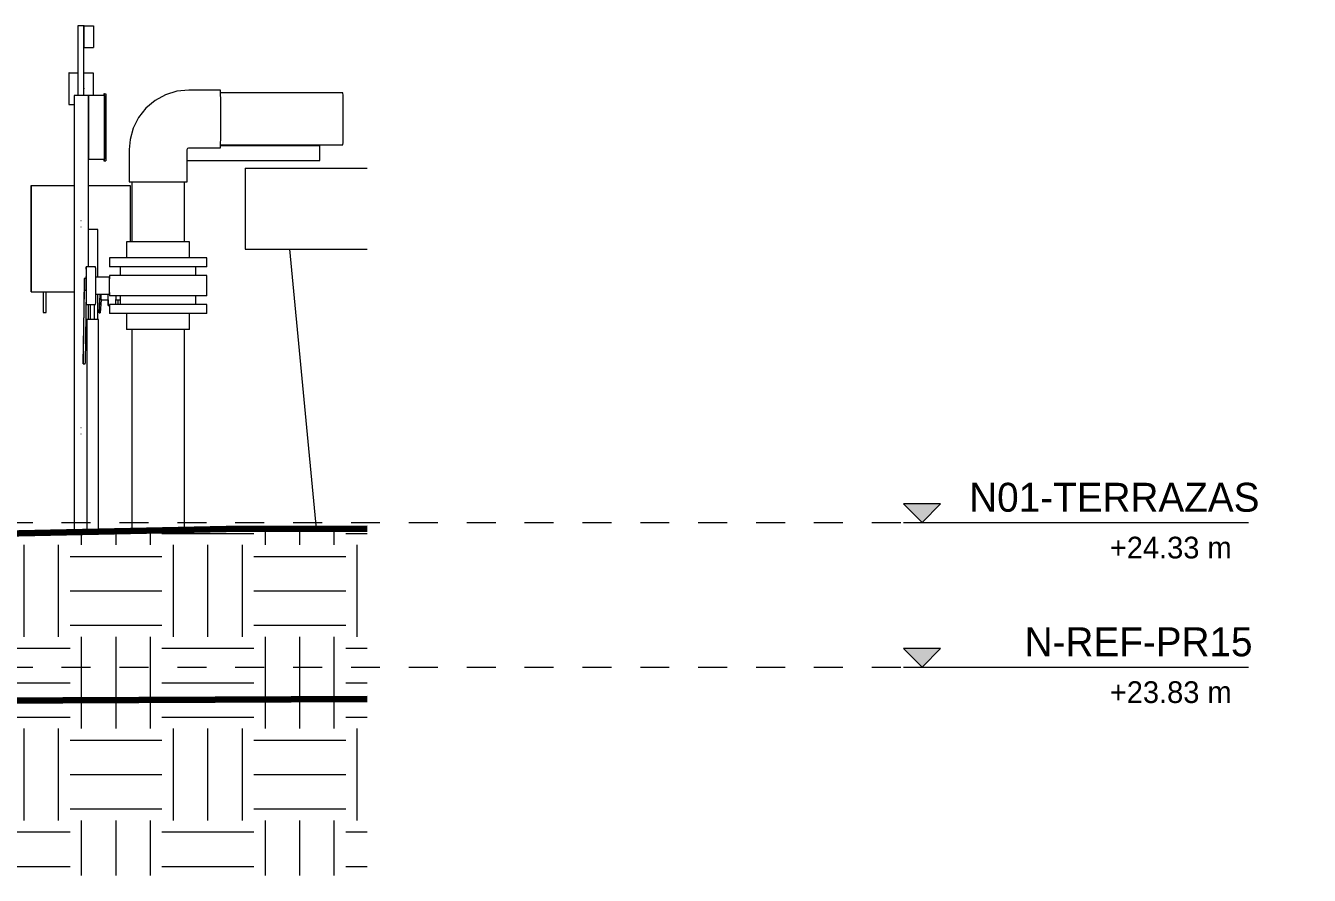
# Model space of a CAD drawing. Header units: metres. Extents: x 0.7 to 94.6, y -58.8 to 13.6.
# Drawn here: x 21.054 to 25.49, y -0.72 to 2.218 of the extents above; entities that cross this region are included whole.
import ezdxf

# ---------------------------------------------------------------- set-up
doc = ezdxf.new("R2010")
doc.units = ezdxf.units.M
doc.linetypes.add('Center 1_4_', pattern=[0.013494, 0.00635, -0.002381, 0.002381, -0.002381])
for name, color, linetype, lineweight in [('A-FLOR-LEVL', 7, 'Continuous', 9), ('C-TOPO', 7, 'Continuous', 18), ('C-TOPO-MINR', 7, 'Continuous', 18), ('P-SANR-FIXT', 7, 'Continuous', 18)]:
    doc.layers.add(name, color=color, linetype=linetype, lineweight=lineweight)
doc.styles.add('Century Gothic_1', font='GOTHIC.TTF', dxfattribs={"height": 0.1})
doc.styles.add('Century Gothic_2', font='GOTHIC.TTF', dxfattribs={"height": 0.075})
pattern_1 = [(0, (-6.733, 1.414), (0.3175, 0.3175), [0.3175, -0.3175]), (0, (-6.733, 1.533), (0.3175, 0.3175), [0.3175, -0.3175]), (0, (-6.733, 1.652), (0.3175, 0.3175), [0.3175, -0.3175]), (90, (-6.693, 1.692), (-0.3175, 0.3175), [0.3175, -0.3175]), (90, (-6.574, 1.692), (-0.3175, 0.3175), [0.3175, -0.3175]), (90, (-6.455, 1.692), (-0.3175, 0.3175), [0.3175, -0.3175])]

# ---------------------------------------------------------------- blocks, each defined once
blk = doc.blocks.new('YADRAN_LASQUEMAS_ARQ_MO_000_SITIO_rvt-2-Section 4')
at = {"layer": 'C-TOPO'}
h = blk.add_hatch(dxfattribs=at)
h.set_pattern_fill('FP_11', color=256, style=0, pattern_type=2)
h.set_pattern_definition(pattern_1)
h.paths.add_polyline_path([(-5.7307, -0.7202), (-4.8978, -0.7202), (-4.8978, 0.4534), (-4.9021, 0.4533), (-6.0045, 0.033), (-6.03, 0.0457), (-6.0376, 0.0531), (-6.0541, 0.045), (-6.0567, 0.0457), (-6.057, 0.0469), (-6.0568, -0.7202), (-5.999, -0.7202)])
h = blk.add_hatch(dxfattribs=at)
h.set_pattern_fill('FP_11', color=256, style=0, pattern_type=2)
h.set_pattern_definition(pattern_1)
h.paths.add_polyline_path([(-4.8978, -0.7202), (-3.2531, -0.7202), (-3.2531, 0.4779), (-3.7402, 0.4765), (-4.8978, 0.4534), (-4.8978, 0.2384)])
h = blk.add_hatch(dxfattribs=at)
h.set_pattern_fill('FP_11', color=256, style=0, pattern_type=2)
h.set_pattern_definition(pattern_1)
h.paths.add_polyline_path([(-7.0491, -0.7202), (-6.0392, -0.7202), (-6.0392, -0.1241), (-10.7678, -0.146), (-10.7678, -0.7202), (-7.3105, -0.7202)])
h = blk.add_hatch(dxfattribs=at)
h.set_pattern_fill('FP_11', color=256, style=0, pattern_type=2)
h.set_pattern_definition(pattern_1)
h.paths.add_polyline_path([(-5.1318, -0.7202), (-3.2531, -0.7202), (-3.2531, -0.1113), (-6.0392, -0.1241), (-6.0392, -0.7202)])
for p, q in [((-6.0011, 0.0343), (-5.014, 0.4497)), ((-4.9021, 0.4533), (-5.9823, 0.0418)), ((-4.9045, 0.4524), (-5.014, 0.4497)), ((-4.9021, 0.4533), (-4.8978, 0.4534)), ((-4.7579, 0.4561), (-4.8978, 0.4534)), ((-3.7402, 0.4765), (-4.7579, 0.4561)), ((-3.7402, 0.4765), (-3.2531, 0.4779)), ((-5.8313, 0.119), (-5.062, 0.4378)), ((-5.062, 0.4378), (-5.0408, 0.4385)), ((-5.0475, 0.4382), (-5.062, 0.4378)), ((-5.062, 0.4378), (-5.0419, 0.438)), ((-6.112, 0.0583), (-6.057, 0.0469)), ((-6.1086, 0.0556), (-6.057, 0.0456)), ((-6.0964, 0.0616), (-6.0376, 0.0531)), ((-6.0567, 0.0457), (-6.057, 0.0469)), ((-6.0541, 0.045), (-6.0567, 0.0457)), ((-6.0552, 0.0452), (-6.0541, 0.045)), ((-6.0541, 0.045), (-6.0376, 0.0531)), ((-6.03, 0.0457), (-6.0376, 0.0531)), ((-6.0154, 0.0382), (-6.03, 0.0457)), ((-6.0202, 0.0407), (-5.9323, 0.0771)), ((-6.019, 0.0401), (-5.9323, 0.0726)), ((-6.0045, 0.033), (-6.0154, 0.0382)), ((-5.999, 0.035), (-6.0048, 0.0328)), ((-6.0045, 0.033), (-5.9823, 0.0418)), ((-7.3105, -0.13), (-10.7678, -0.146)), ((-10.7678, -0.1459), (-7.5096, -0.1309)), ((-7.3105, -0.13), (-6.0392, -0.1241)), ((-7.2057, -0.1295), (-6.0582, -0.1242)), ((-6.0582, -0.1242), (-6.057, -0.1241)), ((-6.0582, -0.1242), (-6.057, -0.1242)), ((-6.0582, -0.1242), (-6.057, -0.1242)), ((-3.2531, -0.1113), (-6.0392, -0.1241))]:
    blk.add_line(p, q, dxfattribs=at)
at = {"layer": 'C-TOPO', "lineweight": 100}
for p, q in [((-4.9021, 0.4533), (-5.9823, 0.0418)), ((-4.8978, 0.4534), (-4.9021, 0.4533)), ((-4.7579, 0.4561), (-4.8978, 0.4534)), ((-3.7402, 0.4765), (-4.7579, 0.4561)), ((-3.2531, 0.4779), (-3.7402, 0.4765)), ((-6.0567, 0.0457), (-6.057, 0.0469)), ((-6.0541, 0.045), (-6.0567, 0.0457)), ((-6.0376, 0.0531), (-6.0541, 0.045)), ((-6.03, 0.0457), (-6.0376, 0.0531)), ((-6.0154, 0.0382), (-6.03, 0.0457)), ((-6.0045, 0.033), (-6.0154, 0.0382)), ((-5.9823, 0.0418), (-6.0045, 0.033)), ((-6.0392, -0.1241), (-7.3105, -0.13)), ((-3.2531, -0.1113), (-6.0392, -0.1241))]:
    blk.add_line(p, q, dxfattribs=at)
at = {"layer": 'C-TOPO-MINR'}
for p, q in [((-5.1532, 0.4), (-5.1321, 0.4)), ((-5.1321, 0.4), (-5.0421, 0.4)), ((-5.6358, 0.2), (-5.6074, 0.2)), ((-5.6074, 0.2), (-5.5669, 0.2))]:
    blk.add_line(p, q, dxfattribs=at)
blk = doc.blocks.new('M_Estanque-Terraza - M_Estanque-Terraza-2090154-Section 4')
at = {"layer": 'P-SANR-FIXT'}
for p, q in [((-3.6749, 1.7255), (-3.6749, 1.4448)), ((-3.6749, 1.7255), (-3.6745, 1.7255)), ((-3.6745, 1.7255), (-3.2535, 1.7255)), ((-3.6749, 1.4448), (-3.6745, 1.4448)), ((-3.6745, 1.4448), (-3.2535, 1.4448)), ((-3.5216, 1.4448), (-3.4295, 0.4774))]:
    blk.add_line(p, q, dxfattribs=at)
blk = doc.blocks.new('M_Tuberia Alimentación-01 - M_Tuberia Alimentación-01-2152466-Section 4')
at = {"layer": 'P-SANR-FIXT'}
for p, q in [((-3.7603, 1.9952), (-3.8698, 1.9952)), ((-3.337, 1.9852), (-3.7597, 1.9852)), ((-4.0756, 1.7893), (-4.0756, 1.6775)), ((-3.8756, 1.6775), (-3.8756, 1.7893)), ((-3.8698, 1.7952), (-3.7603, 1.7952)), ((-3.7597, 1.8052), (-3.337, 1.8052)), ((-4.0756, 1.6775), (-3.8756, 1.6775)), ((-4.0666, 1.6775), (-4.0666, 1.4708)), ((-3.8847, 1.4708), (-3.8847, 1.6775)), ((-4.0846, 1.4708), (-4.0846, 1.4148)), ((-3.8667, 1.4708), (-4.0846, 1.4708)), ((-3.8667, 1.4148), (-3.8667, 1.4708)), ((-4.1918, 1.3834), (-4.2241, 1.3834)), ((-4.1441, 1.4148), (-4.1441, 1.3834)), ((-3.8072, 1.4148), (-4.1441, 1.4148)), ((-3.8072, 1.3834), (-4.1441, 1.3834)), ((-4.1064, 1.3834), (-4.1064, 1.3534)), ((-3.8449, 1.3534), (-3.8449, 1.3834)), ((-3.8072, 1.3834), (-3.8072, 1.4148)), ((-4.2309, 1.3407), (-4.2349, 1.0721)), ((-4.2241, 1.3437), (-4.2307, 1.3437)), ((-4.1438, 1.3484), (-4.1911, 1.3484)), ((-4.1441, 1.3534), (-4.1441, 1.3427)), ((-4.1441, 1.3534), (-4.1441, 1.3534)), ((-3.8072, 1.3534), (-4.1441, 1.3534)), ((-3.8072, 1.2841), (-3.8072, 1.3534)), ((-4.2347, 1.0511), (-4.2305, 1.3032)), ((-4.2305, 1.3032), (-4.2239, 1.3032)), ((-4.2239, 1.3032), (-4.2281, 1.0511)), ((-4.1911, 1.2891), (-4.1438, 1.2891)), ((-4.1441, 1.2948), (-4.1441, 1.2841)), ((-4.2241, 1.254), (-4.1918, 1.254)), ((-3.8072, 1.2841), (-4.1441, 1.2841)), ((-4.1441, 1.254), (-4.1441, 1.2226)), ((-3.8072, 1.254), (-4.1441, 1.254)), ((-4.1064, 1.2841), (-4.1064, 1.254)), ((-3.8449, 1.254), (-3.8449, 1.2841)), ((-3.8072, 1.2226), (-3.8072, 1.254)), ((-3.8072, 1.2226), (-4.1441, 1.2226)), ((-4.0846, 1.2226), (-4.0846, 1.1666)), ((-3.8667, 1.1666), (-3.8667, 1.2226)), ((-3.8667, 1.1666), (-4.0846, 1.1666)), ((-4.0666, 1.1666), (-4.0666, 0.4794)), ((-3.8847, 0.4794), (-3.8847, 1.1666)), ((-4.2348, 1.0479), (-4.2282, 1.0479)), ((-4.0666, 0.4794), (-4.0666, 0.4794)), ((-4.0666, 0.4794), (-3.8847, 0.4794))]:
    blk.add_line(p, q, dxfattribs=at)
at = {"layer": 'P-SANR-FIXT', "flags": 128}
for points in [[(-3.8698, 1.9952), (-3.9107, 1.9911), (-3.9501, 1.9789), (-3.9862, 1.9591), (-4.0177, 1.9325), (-4.0432, 1.9002), (-4.0618, 1.8635), (-4.0727, 1.8238), (-4.0756, 1.7893)], [(-3.8756, 1.7893), (-3.8729, 1.7943), (-3.8698, 1.7952)]]:
    blk.add_lwpolyline(points, dxfattribs=at)
at = {"layer": 'P-SANR-FIXT'}
for centre, major_axis, start_param, end_param in [((-3.7603, 1.8952), (0, 0.1), 3.141593, 6.283185), ((-3.337, 1.8952), (0, 0.09), 3.141593, 6.283185), ((-4.2241, 1.3187), (0, 0.0647), 0, 1.173454), ((-4.2241, 1.3187), (0, 0.0647), 3.141593, 6.283185), ((-4.1918, 1.3187), (0, 0.0647), 3.141593, 6.283185), ((-4.2307, 1.3187), (0, 0.025), 0, 0.493346), ((-4.2307, 1.3187), (0, 0.025), 4.04451, 6.2798), ((-4.2241, 1.3187), (0, 0.025), 4.04451, 6.2798), ((-4.1438, 1.3187), (0, 0.0296), 3.237161, 6.187617), ((-4.2241, 1.3187), (0, 0.0647), 2.636462, 3.141593), ((-4.2348, 1.0628), (0, 0.0149), 0.896679, 3.81571), ((-4.2282, 1.0628), (0, 0.0149), 3.085952, 3.81571)]:
    blk.add_ellipse(centre, major_axis=major_axis, ratio=0.013293, start_param=start_param, end_param=end_param, dxfattribs=at)
blk = doc.blocks.new('M_Tuberia Alimentación-02 - M_Tuberia Alimentación-02-2155587-Section 4')
at = {"layer": 'P-SANR-FIXT'}
for p, q in [((-3.4172, 1.802), (-3.7598, 1.802)), ((-3.8757, 1.752), (-3.4172, 1.752)), ((-4.177, 1.2891), (-4.1791, 1.2373)), ((-4.179, 1.2246), (-4.1765, 1.2718)), ((-4.1765, 1.2718), (-4.1728, 1.2718)), ((-4.1729, 1.2699), (-4.1754, 1.2246)), ((-4.1728, 1.2718), (-4.1729, 1.2706)), ((-4.1729, 1.2699), (-4.1483, 1.2699)), ((-4.1483, 1.25), (-4.1441, 1.25)), ((-4.1212, 1.2699), (-4.1064, 1.2699)), ((-4.1791, 1.2245), (-4.1754, 1.2245)), ((-4.179, 1.2246), (-4.1754, 1.2246)), ((-4.0082, 0.4794), (-4.0082, 0.4711)), ((-3.9582, 0.4721), (-3.9582, 0.4794))]:
    blk.add_line(p, q, dxfattribs=at)
for centre, major_axis, start_param, end_param in [((-3.4172, 1.777), (0, 0.025), 3.141593, 6.283185), ((-4.1766, 1.284), (0, 0.0137), 3.620972, 5.078168), ((-4.1729, 1.284), (0, 0.0137), 4.700008, 5.078168), ((-4.1483, 1.2838), (0, 0.0139), 3.141593, 5.134606), ((-4.1483, 1.2838), (0, 0.0338), 3.141593, 4.876084), ((-4.1729, 1.2838), (0, 0.0139), 3.141593, 3.275162), ((-4.1729, 1.284), (0, 0.0137), 3.966143, 4.675056), ((-4.1729, 1.2838), (0, 0.0139), 3.926991, 3.986342), ((-4.1729, 1.284), (0, 0.0137), 3.620972, 3.863838), ((-4.1483, 1.2838), (0, 0.0338), 2.001427, 3.141593), ((-4.1216, 1.2838), (0, 0.0338), 3.665191, 4.712389), ((-4.1791, 1.231), (0, 0.00655), 0.314159, 3.316126), ((-4.1754, 1.231), (0, 0.00655), 3.065962, 3.316126)]:
    blk.add_ellipse(centre, major_axis=major_axis, ratio=0.013293, start_param=start_param, end_param=end_param, dxfattribs=at)
blk = doc.blocks.new('M_Tuberia Control-01 - M_Tuberia Control-01-2159111-Section 4')
at = {"layer": 'P-SANR-FIXT'}
for p, q in [((-4.2526, 2.2177), (-4.2526, 1.9766)), ((-4.2425, 2.2177), (-4.2526, 2.2177)), ((-4.2326, 2.2177), (-4.2425, 2.2177)), ((-4.2315, 2.2177), (-4.2329, 2.2177)), ((-4.2326, 1.9766), (-4.2326, 2.2177)), ((-4.2315, 2.1428), (-4.2315, 2.2177)), ((-4.2315, 2.2177), (-4.1995, 2.2177)), ((-4.1995, 2.2177), (-4.1995, 2.1428)), ((-4.2323, 2.1428), (-4.2315, 2.1428)), ((-4.2315, 2.1428), (-4.1995, 2.1428)), ((-4.2831, 2.0543), (-4.284, 2.0543)), ((-4.284, 2.0543), (-4.284, 1.9457)), ((-4.2831, 1.9457), (-4.2831, 2.0543)), ((-4.2831, 2.0543), (-4.2526, 2.0543)), ((-4.2327, 2.0543), (-4.2006, 2.0543)), ((-4.2006, 2.0543), (-4.2006, 1.9766)), ((-4.2326, 1.9954), (-4.2326, 2.0046)), ((-4.266, 1.9766), (-4.266, 0.4659)), ((-4.2407, 1.9766), (-4.266, 1.9766)), ((-4.216, 1.9766), (-4.2407, 1.9766)), ((-4.216, 1.3834), (-4.216, 1.9766)), ((-4.2149, 1.9766), (-4.2159, 1.9766)), ((-4.2149, 1.7557), (-4.2149, 1.9766)), ((-4.1615, 1.9766), (-4.2149, 1.9766)), ((-4.1637, 1.9816), (-4.1637, 1.9766)), ((-4.1615, 1.9816), (-4.1637, 1.9816)), ((-4.1615, 1.7507), (-4.1615, 1.9816)), ((-4.1615, 1.9816), (-4.1562, 1.9816)), ((-4.1615, 1.9766), (-4.1615, 1.7557)), ((-4.1562, 1.9816), (-4.1562, 1.7507)), ((-4.284, 1.9457), (-4.2831, 1.9457)), ((-4.2831, 1.9457), (-4.266, 1.9457)), ((-4.2159, 1.7557), (-4.2149, 1.7557)), ((-4.2149, 1.7557), (-4.1615, 1.7557)), ((-4.1637, 1.7557), (-4.1637, 1.7507)), ((-4.1637, 1.7507), (-4.1615, 1.7507)), ((-4.1615, 1.7507), (-4.1562, 1.7507)), ((-4.4147, 1.6654), (-4.4147, 1.6604)), ((-4.4139, 1.6654), (-4.4147, 1.6654)), ((-4.4147, 1.6604), (-4.4139, 1.6604)), ((-4.4139, 1.2973), (-4.4139, 1.6654)), ((-4.4139, 1.6654), (-4.266, 1.6654)), ((-4.4139, 1.6604), (-4.4139, 1.2973)), ((-4.216, 1.6654), (-4.072, 1.6654)), ((-4.072, 1.6654), (-4.072, 1.4708)), ((-4.2413, 1.5426), (-4.2425, 1.5426)), ((-4.2425, 1.5226), (-4.2413, 1.5226)), ((-4.2041, 1.5126), (-4.2161, 1.5126)), ((-4.1843, 1.5126), (-4.2041, 1.5126)), ((-4.1843, 1.3484), (-4.1843, 1.5126)), ((-4.4139, 1.2973), (-4.4139, 1.2973)), ((-4.4139, 1.2973), (-4.266, 1.2973)), ((-4.3726, 1.2973), (-4.3726, 1.2262)), ((-4.3622, 1.2262), (-4.3622, 1.2973)), ((-4.1843, 1.2013), (-4.1843, 1.2891)), ((-4.216, 1.2013), (-4.216, 1.254)), ((-4.2105, 1.254), (-4.2105, 1.2013)), ((-4.1955, 1.2013), (-4.1955, 1.254)), ((-4.114, 1.254), (-4.114, 1.27)), ((-4.3726, 1.2262), (-4.3622, 1.2262)), ((-4.2222, 1.2013), (-4.2222, 0.4668)), ((-4.2019, 1.2013), (-4.2222, 1.2013)), ((-4.1822, 1.2013), (-4.2019, 1.2013)), ((-4.1822, 0.4676), (-4.1822, 1.2013)), ((-4.2413, 0.8267), (-4.2425, 0.8267)), ((-4.2425, 0.8067), (-4.2413, 0.8067))]:
    blk.add_line(p, q, dxfattribs=at)
blk.add_ellipse((-4.2415, 2), major_axis=(0, 0.01), ratio=0.999912, start_param=4.236795, end_param=5.187983, dxfattribs=at)
blk = doc.blocks.new('Level - Con_Triangulo-1145488-Section 4')
at = {"layer": 'A-FLOR-LEVL', "true_color": 0xe2e2e2}
blk.add_hatch(color=254, dxfattribs=at).paths.add_polyline_path([(-1.2712, 0.0643), (-1.3355, 0), (-1.3998, 0.0643)])
at = {"layer": 'A-FLOR-LEVL', "color": 253, "true_color": 0xaaaaaa}
for p, q in [((-1.2712, 0.0643), (-1.3998, 0.0643)), ((-1.3998, 0.0643), (-1.3355, 0)), ((-1.3355, 0), (-1.2712, 0.0643)), ((-1.3998, 0), (-0.2076, 0))]:
    blk.add_line(p, q, dxfattribs=at)

msp = doc.modelspace()

# ---------------------------------------------------------------- linework, layer by layer
at = {"layer": 'A-FLOR-LEVL', "color": 253, "linetype": 'Center 1_4_', "true_color": 0xaaaaaa}
for p, q in [((14.3782, 0.4998), (24.0874, 0.4998)), ((14.3782, 0), (24.0874, 0))]:
    msp.add_line(p, q, dxfattribs=at)

# ---------------------------------------------------------------- block references
at = {"lineweight": 5}
msp.add_blockref('YADRAN_LASQUEMAS_ARQ_MO_000_SITIO_rvt-2-Section 4', (25.4872, 0), dxfattribs=at)
at = {"layer": 'A-FLOR-LEVL', "color": 253, "true_color": 0xaaaaaa}
for p in [(25.4872, 0.4998), (25.4872, 0)]:
    msp.add_blockref('Level - Con_Triangulo-1145488-Section 4', p, dxfattribs=at)
at = {"layer": 'P-SANR-FIXT'}
for name in ['M_Tuberia Control-01 - M_Tuberia Control-01-2159111-Section 4', 'M_Tuberia Alimentación-01 - M_Tuberia Alimentación-01-2152466-Section 4', 'M_Tuberia Alimentación-02 - M_Tuberia Alimentación-02-2155587-Section 4', 'M_Estanque-Terraza - M_Estanque-Terraza-2090154-Section 4']:
    msp.add_blockref(name, (25.4872, 0), dxfattribs=at)

# ---------------------------------------------------------------- texts
at = {"layer": 'A-FLOR-LEVL', "color": 9, "true_color": 0xb7b7b7, "char_height": 0.075, "width": 0.561181, "attachment_point": 1, "style": 'Century Gothic_2', "bg_fill": 3, "box_fill_scale": 1.25, "bg_fill_color": 256, "bg_fill_true_color": 13158600, "bg_fill_transparency": 0}
for s, insert in [('+24.33 m', (24.8007, 0.4506)), ('+23.83 m', (24.8007, -0.0492))]:
    msp.add_mtext(s, dxfattribs=dict(at, insert=insert))

# ---------------------------------------------------------------- next in the draw order: texts
at = {"layer": 'A-FLOR-LEVL', "color": 9, "true_color": 0xb7b7b7, "char_height": 0.1, "attachment_point": 1, "style": 'Century Gothic_1', "bg_fill": 3, "box_fill_scale": 1.25, "bg_fill_color": 256, "bg_fill_true_color": 13158600, "bg_fill_transparency": 0}
for s, insert, width in [('N01-TERRAZAS', (24.3147, 0.6371), 1.150422), ('N-REF-PR15', (24.5062, 0.1373), 0.917932)]:
    msp.add_mtext(s, dxfattribs=dict(at, insert=insert, width=width))

doc.saveas('drawing.dxf')
